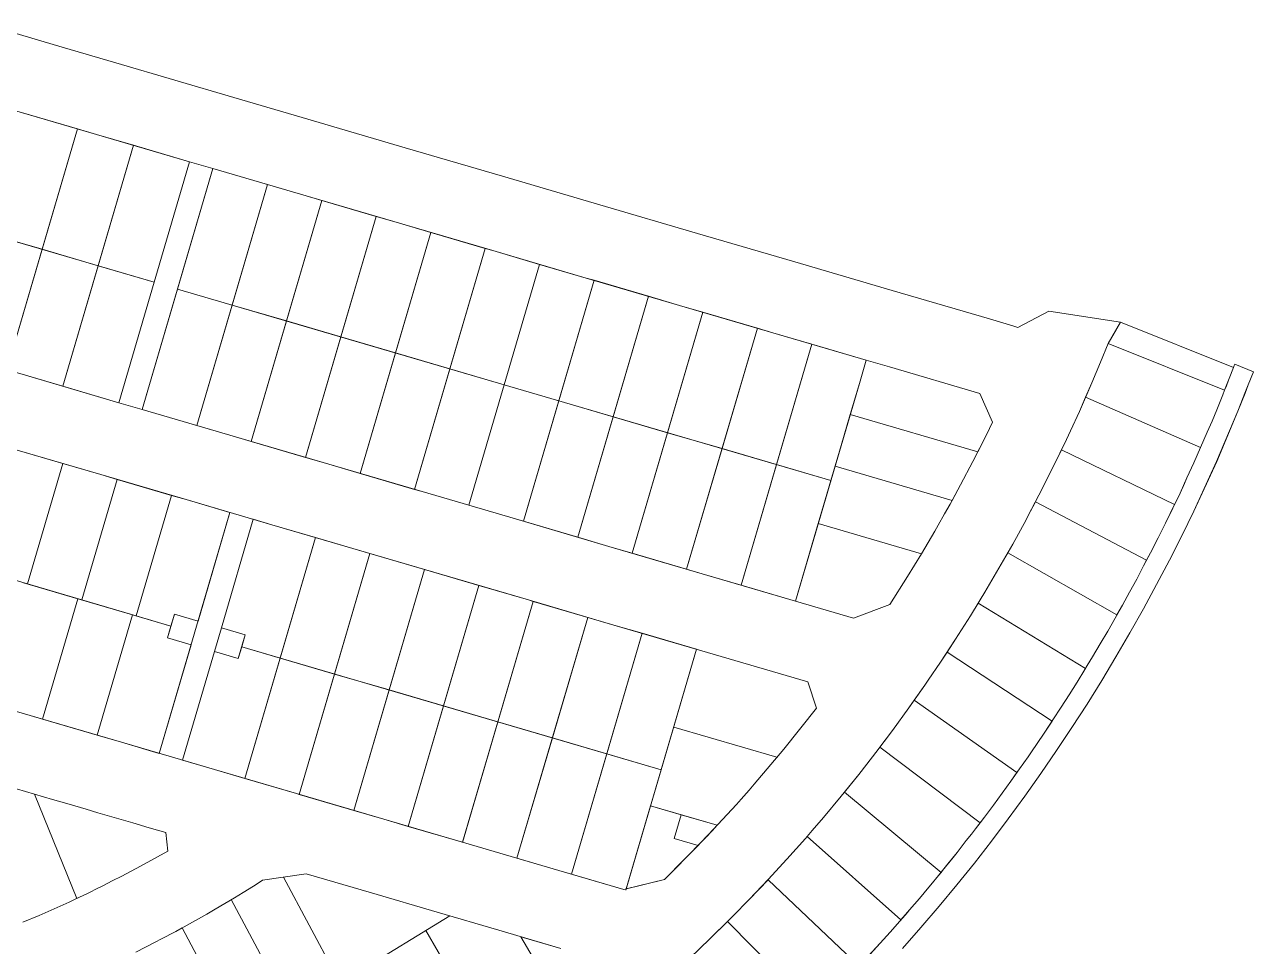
# Model space of a CAD drawing. Header units: millimetres. Extents: x -14329 to 996201, y -409013 to 338495.
# Drawn here: x 691531 to 994779, y -127490 to 100127 of the extents above; entities that cross this region are included whole.
import ezdxf

# ---------------------------------------------------------------- set-up
doc = ezdxf.new("R2010")
doc.units = ezdxf.units.MM
doc.layers.add('A-DETL', color=90, linetype='Continuous', lineweight=9)

msp = doc.modelspace()

# ---------------------------------------------------------------- linework, layer by layer
at = {"layer": 'A-DETL'}
for p, q in [((700821.927, 94555.5), (681829.927, 100126.5)), ((714086.927, 90664.5), (700821.927, 94555.5)), ((743176.927, 82131.5), (714086.927, 90664.5)), ((761429.927, 76777.5), (743176.927, 82131.5)), ((686211.927, 79767.5), (709240.927, 73012.5)), ((723544.927, 36510.5), (583778.927, 77508.5)), ((690755.862, 78434.647), (704589.026, 74377.023)), ((785462.927, 69727.5), (761429.927, 76777.5)), ((687137.763, 14884.041), (704589.107, 74377.299)), ((695863.362, 44630.42), (704589.026, 74377.023)), ((704589.026, 74377.023), (695863.362, 44630.42)), ((704589.026, 74377.023), (709240.927, 73012.5)), ((709240.927, 73012.5), (732270.927, 66257.5)), ((709240.927, 73012.5), (718422.222, 70319.506)), ((700970.836, 10826.104), (718422.244, 70319.581)), ((709696.499, 40572.703), (718422.244, 70319.581)), ((718422.222, 70319.506), (709696.499, 40572.703)), ((718422.244, 70319.581), (732270.927, 66257.5)), ((809494.927, 62678.5), (785462.927, 69727.5)), ((720576.927, 5074.5), (738028.848, 64568.23)), ((723544.927, 36510.5), (732270.927, 66257.5)), ((732270.927, 66257.5), (723544.927, 36510.5)), ((732270.927, 66257.5), (723544.927, 36510.5)), ((732270.927, 66257.5), (723544.927, 36510.5)), ((738027.927, 64568.5), (729302.927, 34821.5)), ((729302.927, 34821.5), (738027.927, 64568.5)), ((738027.927, 64568.5), (729302.927, 34821.5)), ((729302.927, 34821.5), (738028.848, 64568.23)), ((732270.927, 66257.5), (738027.927, 64568.5)), ((738027.927, 64568.5), (732270.927, 66257.5)), ((761057.927, 57812.5), (738027.927, 64568.5)), ((738028.848, 64568.23), (751462.787, 60627.511)), ((810853.844, 62279.85), (809494.927, 62678.5)), ((833526.927, 55628.5), (810855.525, 62279.357)), ((734010.867, 1133.781), (751462.787, 60627.511)), ((751462.787, 60627.511), (742736.883, 30880.838)), ((742736.883, 30880.838), (751462.787, 60627.511)), ((751462.787, 60627.511), (761057.927, 57812.5)), ((784087.927, 51057.5), (761057.927, 57812.5)), ((761057.927, 57812.5), (764896.656, 56686.551)), ((747444.806, -2806.937), (764896.727, 56686.793)), ((756170.84, 26940.176), (764896.656, 56686.551)), ((764896.656, 56686.551), (756170.84, 26940.176)), ((764896.656, 56686.551), (778330.667, 52746.074)), ((857559.927, 48579.5), (833526.927, 55628.5)), ((760878.746, -6747.656), (778330.695, 52746.171)), ((778330.695, 52746.171), (769604.796, 22999.513)), ((769604.796, 22999.513), (778330.667, 52746.074)), ((778330.667, 52746.074), (784087.927, 51057.5)), ((695863.362, 44630.42), (682030.225, 48688.138)), ((695863.362, 44630.42), (682030.225, 48688.138)), ((774312.686, -10688.375), (791764.607, 48805.355)), ((791764.618, 48805.395), (783038.752, 19058.851)), ((783038.752, 19058.851), (791764.607, 48805.355)), ((807116.927, 44301.5), (784087.927, 51057.5)), ((784087.927, 51057.5), (791764.618, 48805.395)), ((791764.607, 48805.355), (805198.454, 44864.321)), ((881591.927, 41529.5), (857559.927, 48579.5)), ((687137.763, 14884.041), (695863.362, 44630.42)), ((687137.763, 14884.041), (695863.362, 44630.42)), ((709696.499, 40572.703), (695863.362, 44630.42)), ((695863.362, 44630.42), (709696.499, 40572.703)), ((787746.626, -14629.093), (805198.546, 44864.637)), ((805198.454, 44864.321), (796472.708, 15118.189)), ((796472.708, 15118.189), (805198.454, 44864.321)), ((805198.454, 44864.321), (807116.927, 44301.5)), ((830146.927, 37546.5), (807116.927, 44301.5)), ((807116.927, 44301.5), (818632.464, 40923.842)), ((709696.499, 40572.703), (700970.836, 10826.104)), ((709696.499, 40572.703), (700970.836, 10826.104)), ((723544.927, 36510.5), (709696.499, 40572.703)), ((723544.927, 36510.5), (709696.499, 40572.703)), ((801180.565, -18569.812), (818632.464, 40923.842)), ((809906.665, 11177.527), (818632.486, 40923.918)), ((818632.464, 40923.842), (809906.665, 11177.527)), ((818632.486, 40923.918), (830146.927, 37546.5)), ((905624.927, 34479.5), (881591.927, 41529.5)), ((714818.927, 6763.5), (723544.927, 36510.5)), ((723544.927, 36510.5), (714818.927, 6763.5)), ((714818.927, 6763.5), (723544.927, 36510.5)), ((723544.927, 36510.5), (714818.927, 6763.5)), ((832066.503, 36983.463), (814614.505, -22510.531)), ((823340.621, 7236.865), (832066.503, 36983.463)), ((832066.503, 36983.463), (823340.621, 7236.865)), ((853176.927, 30791.5), (830146.927, 37546.5)), ((830146.927, 37546.5), (832066.503, 36983.463)), ((832066.503, 36983.463), (845500.542, 33043.084)), ((729302.927, 34821.5), (720576.927, 5074.5)), ((720576.927, 5074.5), (729302.927, 34821.5)), ((729302.927, 34821.5), (720576.927, 5074.5)), ((729302.927, 34821.5), (720576.927, 5074.5)), ((729302.927, 34821.5), (890510.402, -12466.446)), ((742736.883, 30880.838), (729302.927, 34821.5)), ((742736.883, 30880.838), (729302.927, 34821.5)), ((929654.927, 27428.5), (905624.927, 34479.5)), ((734010.867, 1133.781), (742736.883, 30880.838)), ((734010.92, 1133.963), (742736.883, 30880.838)), ((742736.883, 30880.838), (756170.84, 26940.176)), ((756170.84, 26940.176), (742736.883, 30880.838)), ((828048.445, -26451.249), (845500.542, 33043.084)), ((845500.542, 33043.084), (836774.577, 3296.202)), ((836774.577, 3296.202), (845500.542, 33043.084)), ((845500.542, 33043.084), (853176.927, 30791.5)), ((876205.927, 24035.5), (853176.927, 30791.5)), ((853176.927, 30791.5), (858934.494, 29102.407)), ((858934.494, 29102.407), (841482.384, -30391.968)), ((850208.534, -644.46), (858934.494, 29102.407)), ((858934.494, 29102.407), (850208.534, -644.46)), ((858934.494, 29102.407), (872368.33, 25161.333)), ((935412.927, 25739.5), (929654.927, 27428.5)), ((944273.927, 29390.5), (936670.927, 25370.5)), ((962002.927, 26611.5), (944273.927, 29390.5)), ((756170.84, 26940.176), (747444.926, -2806.529)), ((747444.926, -2806.529), (756170.84, 26940.176)), ((769604.796, 22999.513), (756170.84, 26940.176)), ((756170.84, 26940.176), (769604.796, 22999.513)), ((854916.324, -34332.687), (872368.33, 25161.333)), ((872368.33, 25161.333), (863642.49, -4585.122)), ((863642.49, -4585.122), (872368.33, 25161.333)), ((872368.33, 25161.333), (876205.927, 24035.5)), ((936670.927, 25370.5), (935412.927, 25739.5)), ((962000.927, 26609.5), (958896.927, 21387.5)), ((960980.64, 24893.025), (958896.927, 21387.5)), ((962000.927, 26609.5), (960980.64, 24893.025)), ((989849.927, 15434.5), (962000.927, 26609.5)), ((989849.927, 15434.5), (962000.927, 26609.5)), ((989851.927, 15436.5), (962002.927, 26611.5)), ((769604.796, 22999.513), (760878.966, -6746.908)), ((760878.966, -6746.908), (769604.796, 22999.513)), ((769604.796, 22999.513), (783038.752, 19058.851)), ((783038.752, 19058.851), (769604.796, 22999.513)), ((899235.927, 17280.5), (876205.927, 24035.5)), ((876205.927, 24035.5), (885802.311, 21220.755)), ((958897.927, 21389.5), (957041.927, 16765.5)), ((957041.927, 16765.5), (958897.097, 21387.432)), ((958896.927, 21387.5), (987665.927, 9840.5)), ((958896.927, 21387.5), (987665.927, 9840.5)), ((958897.097, 21387.432), (987665.927, 9840.5)), ((987667.927, 9842.5), (958897.927, 21389.5)), ((691789.927, 13519.5), (668759.927, 20274.5)), ((783038.752, 19058.851), (774312.915, -10687.594)), ((774312.915, -10687.594), (783038.752, 19058.851)), ((796472.708, 15118.189), (783038.752, 19058.851)), ((783038.752, 19058.851), (796472.708, 15118.189)), ((885802.311, 21220.755), (868350.264, -38273.405)), ((877076.446, -8525.784), (885802.311, 21220.755)), ((885802.311, 21220.755), (877076.446, -8525.784)), ((885802.311, 21220.755), (899235.927, 17280.5)), ((899235.927, 17280.5), (897546.927, 11523.5)), ((897547.57, 11523.311), (899235.927, 17280.5)), ((899235.927, 17280.5), (904992.927, 15591.5)), ((904992.927, 15591.5), (899235.927, 17280.5)), ((904992.927, 15591.5), (927232.927, 9067.5)), ((927232.927, 9067.5), (904992.927, 15591.5)), ((957041.927, 16765.5), (954906.927, 11673.5)), ((954906.927, 11673.5), (957041.927, 16765.5)), ((988666.927, 12335.5), (989849.927, 15434.5)), ((988964.417, 13114.807), (989849.927, 15434.5)), ((989849.927, 15434.5), (988964.417, 13114.807)), ((990038.927, 15933.5), (989849.927, 15434.5)), ((990040.927, 15935.5), (989851.927, 15436.5)), ((990156.381, 16241.512), (990038.927, 15933.5)), ((990158.381, 16243.512), (990040.927, 15935.5)), ((994778.846, 14424.192), (990156.381, 16241.512)), ((994778.846, 14424.192), (990158.381, 16243.512)), ((691789.927, 13519.5), (687137.763, 14884.041)), ((714818.927, 6763.5), (691789.927, 13519.5)), ((700970.836, 10826.104), (691789.927, 13519.5)), ((796472.708, 15118.189), (787746.796, -14628.511)), ((787746.796, -14628.511), (796472.708, 15118.189)), ((796472.708, 15118.189), (809906.665, 11177.527)), ((809906.665, 11177.527), (796472.708, 15118.189)), ((987665.927, 9840.5), (988666.927, 12335.5)), ((988113.044, 10954.944), (988666.927, 12335.5)), ((988666.927, 12335.5), (988113.044, 10954.944)), ((988666.927, 12335.5), (988964.417, 13114.807)), ((988964.417, 13114.807), (988666.927, 12335.5)), ((993518.55, 11197.998), (994778.846, 14424.192)), ((993520.55, 11199.998), (994778.846, 14424.192)), ((700970.836, 10826.104), (714818.927, 6763.5)), ((809906.665, 11177.527), (801180.774, -18569.102)), ((801180.774, -18569.102), (809906.665, 11177.527)), ((809906.665, 11177.527), (823340.621, 7236.865)), ((823340.621, 7236.865), (809906.665, 11177.527)), ((881784.204, -42214.124), (897547.57, 11523.311)), ((897547.57, 11523.311), (890510.402, -12466.446)), ((895300.822, 3864.129), (897547.57, 11523.311)), ((954906.927, 11673.5), (951818.927, 4618.5)), ((953344.242, 8103.311), (954906.927, 11673.5)), ((987665.927, 9840.5), (987193.927, 8665.5)), ((987665.927, 9840.5), (987193.927, 8665.5)), ((987195.927, 8667.5), (987667.927, 9842.5)), ((987665.927, 9840.5), (988113.044, 10954.944)), ((988113.044, 10954.944), (987665.927, 9840.5)), ((990963.927, 4658.5), (992698.973, 9099.989)), ((990965.927, 4660.5), (992700.973, 9101.989)), ((992698.973, 9099.989), (993518.55, 11197.998)), ((992700.973, 9101.989), (993520.55, 11199.998)), ((720576.927, 5074.5), (714818.927, 6763.5)), ((714818.927, 6763.5), (720576.927, 5074.5)), ((823340.621, 7236.865), (814614.751, -22509.693)), ((814614.751, -22509.693), (823340.621, 7236.865)), ((836774.577, 3296.202), (823340.621, 7236.865)), ((823340.621, 7236.865), (836774.577, 3296.202)), ((927232.927, 9067.5), (930386.927, 1973.5)), ((930386.927, 1973.5), (927232.927, 9067.5)), ((951818.927, 4618.5), (953344.242, 8103.311)), ((953344.242, 8103.311), (981743.195, -4327.017)), ((981742.253, -4326.605), (953344.242, 8103.311)), ((953344.242, 8103.311), (981742.253, -4326.605)), ((987193.927, 8665.5), (985720.927, 4995.5)), ((987193.927, 8665.5), (985720.927, 4995.5)), ((985722.927, 4997.5), (987195.927, 8667.5)), ((720576.927, 5074.5), (734010.867, 1133.781)), ((720576.927, 5074.5), (743605.927, -1680.5)), ((836774.577, 3296.202), (828048.632, -26450.609)), ((828048.632, -26450.609), (836774.577, 3296.202)), ((836774.577, 3296.202), (850208.534, -644.46)), ((850208.534, -644.46), (836774.577, 3296.202)), ((891557.139, -8898.113), (895300.822, 3864.129)), ((926758.428, -5363.661), (895300.822, 3864.129)), ((895300.822, 3864.129), (926758.428, -5363.661)), ((895300.822, 3864.129), (926758.428, -5363.661)), ((951818.927, 4618.5), (949604.927, -200.5)), ((949604.927, -200.5), (951818.927, 4618.5)), ((985720.927, 4995.5), (984560.927, 2229.5)), ((985720.927, 4995.5), (984560.927, 2229.5)), ((984562.927, 2231.5), (985722.927, 4997.5)), ((985706.927, -7718.5), (990963.927, 4658.5)), ((985708.927, -7716.5), (990965.927, 4660.5)), ((743605.927, -1680.5), (734010.92, 1133.963)), ((930386.927, 1973.5), (928877.927, -1160.5)), ((928877.927, -1160.5), (930386.927, 1973.5)), ((984560.927, 2229.5), (983400.927, -537.5)), ((984560.927, 2229.5), (983400.927, -537.5)), ((983402.927, -535.5), (984562.927, 2231.5)), ((743605.927, -1680.5), (766635.927, -8435.5)), ((747444.926, -2806.529), (743605.927, -1680.5)), ((760878.966, -6746.908), (747444.926, -2806.529)), ((850208.534, -644.46), (841482.582, -30391.295)), ((841482.582, -30391.295), (850208.534, -644.46)), ((863642.49, -4585.122), (850208.534, -644.46)), ((850208.534, -644.46), (863642.49, -4585.122)), ((925565.927, -7728.5), (928877.927, -1160.5)), ((928877.927, -1160.5), (926758.428, -5363.661)), ((948618.927, -2344.5), (945292.927, -9250.5)), ((947386.549, -4903.37), (948618.927, -2344.5)), ((949604.927, -200.5), (948618.927, -2344.5)), ((948618.927, -2344.5), (949604.927, -200.5)), ((983400.927, -537.5), (981751.927, -4304.5)), ((983400.927, -537.5), (981751.927, -4304.5)), ((981753.927, -4302.5), (983402.927, -535.5)), ((710318.927, -10986.5), (689688.927, -4935.5)), ((689688.927, -4935.5), (700960.972, -8241.712)), ((863642.49, -4585.122), (854916.621, -34331.675)), ((854916.621, -34331.675), (863642.49, -4585.122)), ((863642.49, -4585.122), (877076.446, -8525.784)), ((877076.446, -8525.784), (863642.49, -4585.122)), ((926758.428, -5363.661), (925565.927, -7728.5)), ((945292.927, -9250.5), (947386.549, -4903.37)), ((947386.549, -4903.37), (975316.403, -18354.673)), ((975315.562, -18354.268), (947386.549, -4903.37)), ((947386.549, -4903.37), (975315.562, -18354.268)), ((981742.253, -4326.605), (980102.927, -8072.5)), ((981743.195, -4327.017), (980102.927, -8072.5)), ((980104.927, -8070.5), (981753.927, -4302.5)), ((700961.712, -8239.188), (692232.297, -37989.478)), ((692232.297, -37989.478), (700960.972, -8241.712)), ((700960.972, -8241.712), (692232.297, -37989.478)), ((700960.972, -8241.712), (710318.927, -10986.5)), ((766635.927, -8435.5), (760878.966, -6746.908)), ((766635.927, -8435.5), (789665.927, -15191.5)), ((774312.915, -10687.594), (766635.927, -8435.5)), ((877076.446, -8525.784), (868350.515, -38272.55)), ((868350.515, -38272.55), (877076.446, -8525.784)), ((890510.402, -12466.446), (877076.446, -8525.784)), ((877076.446, -8525.784), (890510.402, -12466.446)), ((887405.31, -23051.728), (891557.139, -8898.113)), ((920418.218, -17364.237), (891557.139, -8898.113)), ((891557.139, -8898.113), (920418.218, -17364.237)), ((920418.218, -17364.237), (891557.139, -8898.113)), ((922528.927, -13503.5), (925565.927, -7728.5)), ((925565.927, -7728.5), (922528.927, -13503.5)), ((980102.927, -8072.5), (978384.927, -11809.5)), ((980102.927, -8072.5), (978384.927, -11809.5)), ((978386.927, -11807.5), (980104.927, -8070.5)), ((980064.927, -19989.5), (985706.927, -7718.5)), ((980066.927, -19987.5), (985708.927, -7716.5)), ((731428.927, -17178.5), (710318.927, -10986.5)), ((710318.927, -10986.5), (714395.009, -12182.099)), ((787746.796, -14628.511), (774312.915, -10687.594)), ((945292.927, -9250.5), (941835.927, -16106.5)), ((941835.927, -16106.5), (945292.927, -9250.5)), ((978384.927, -11809.5), (977769.927, -13148.5)), ((978384.927, -11809.5), (977769.927, -13148.5)), ((977771.927, -13146.5), (978386.927, -11807.5)), ((714395.353, -12180.926), (705666.317, -41929.922)), ((714395.009, -12182.099), (705666.317, -41929.922)), ((714395.009, -12182.099), (705666.317, -41929.922)), ((727828.994, -16122.663), (714395.009, -12182.099)), ((789665.927, -15191.5), (787746.796, -14628.511)), ((890510.402, -12466.446), (881784.35, -42213.624)), ((919918.927, -18277.5), (922528.927, -13503.5)), ((922528.927, -13503.5), (920418.218, -17364.237)), ((977769.927, -13148.5), (976667.927, -15546.5)), ((977769.927, -13148.5), (976667.927, -15546.5)), ((976669.927, -15544.5), (977771.927, -13146.5)), ((719100.338, -45870.365), (727828.994, -16122.663)), ((727828.994, -16122.663), (719100.338, -45870.365)), ((719100.338, -45870.365), (727828.994, -16122.663)), ((727828.994, -16122.663), (731428.927, -17178.5)), ((752537.927, -23370.5), (731428.927, -17178.5)), ((731428.927, -17178.5), (742222.564, -20344.647)), ((789665.927, -15191.5), (812694.927, -21946.5)), ((801180.774, -18569.102), (789665.927, -15191.5)), ((920418.218, -17364.237), (919918.927, -18277.5)), ((941835.927, -16106.5), (939141.927, -21230.5)), ((939141.927, -21230.5), (940991.518, -17712.57)), ((940991.518, -17712.57), (941835.927, -16106.5)), ((940991.518, -17712.57), (968430.266, -32138.796)), ((968429.523, -32138.406), (940991.518, -17712.57)), ((940991.518, -17712.57), (968429.523, -32138.406)), ((973099.927, -22956.5), (976669.927, -15544.5)), ((976667.927, -15546.5), (975315.562, -18354.268)), ((976667.927, -15546.5), (975316.403, -18354.673)), ((742222.518, -20344.803), (724769.226, -79826.505)), ((742222.564, -20344.647), (734352.667, -47165.655)), ((812694.927, -21946.5), (801180.774, -18569.102)), ((916971.927, -23504.5), (918556.927, -20693.5)), ((918556.927, -20693.5), (916971.927, -23504.5)), ((918556.927, -20693.5), (919918.927, -18277.5)), ((919918.927, -18277.5), (918556.927, -20693.5)), ((975315.562, -18354.268), (973097.927, -22958.5)), ((974882.927, -19252.5), (973097.927, -22958.5)), ((975316.403, -18354.673), (974882.927, -19252.5)), ((977100.927, -26079.5), (980064.927, -19989.5)), ((977102.927, -26077.5), (980066.927, -19987.5)), ((635849.927, -21451.5), (727640.536, -48375.362)), ((740110.104, -48854.416), (747979.976, -22033.495)), ((747979.976, -22033.495), (752537.927, -23370.5)), ((815867.927, -41946.5), (752537.927, -23370.5)), ((752537.927, -23370.5), (763333.115, -26536.952)), ((812694.927, -21946.5), (835724.927, -28702.5)), ((814614.751, -22509.693), (812694.927, -21946.5)), ((828048.632, -26450.609), (814614.751, -22509.693)), ((881784.35, -42213.624), (887405.31, -23051.728)), ((912867.106, -30520.704), (887405.31, -23051.728)), ((912867.106, -30520.704), (887405.31, -23051.728)), ((887405.31, -23051.728), (912867.106, -30520.704)), ((916143.927, -24959.5), (916971.927, -23504.5)), ((916971.927, -23504.5), (916143.927, -24959.5)), ((938657.927, -22150.5), (935375.927, -28155.5)), ((935375.927, -28155.5), (938657.927, -22150.5)), ((939141.927, -21230.5), (938657.927, -22150.5)), ((938657.927, -22150.5), (939141.927, -21230.5)), ((973097.927, -22958.5), (971245.927, -26630.5)), ((973097.927, -22958.5), (971245.927, -26630.5)), ((971247.927, -26628.5), (973099.927, -22956.5)), ((763333.115, -26536.952), (745879.233, -86020.664)), ((763333.115, -26536.952), (754604.535, -56284.395)), ((763333.115, -26536.952), (754604.535, -56284.395)), ((776767.127, -30477.426), (763333.115, -26536.952)), ((835724.927, -28702.5), (828048.632, -26450.609)), ((912828.927, -30585.5), (916143.927, -24959.5)), ((916143.927, -24959.5), (912867.106, -30520.704)), ((971245.927, -26630.5), (969394.927, -30302.5)), ((971245.927, -26630.5), (969394.927, -30302.5)), ((969396.927, -30300.5), (971247.927, -26628.5)), ((974040.927, -32136.5), (977100.927, -26079.5)), ((974042.927, -32134.5), (977102.927, -26077.5)), ((835724.927, -28702.5), (858754.927, -35457.5)), ((841482.582, -30391.295), (835724.927, -28702.5)), ((935375.927, -28155.5), (933686.927, -31128.5)), ((934141.809, -30327.715), (935375.927, -28155.5)), ((967687.927, -33550.5), (969396.927, -30300.5)), ((969394.927, -30302.5), (968429.523, -32138.406)), ((969394.927, -30302.5), (968430.266, -32138.796)), ((776767.127, -30477.426), (759312.874, -89962.401)), ((768038.555, -60224.838), (776767.127, -30477.426)), ((776767.127, -30477.426), (768038.555, -60224.838)), ((790201.138, -34417.9), (776767.127, -30477.426)), ((854916.621, -34331.675), (841482.582, -30391.295)), ((909414.927, -36168.5), (912828.927, -30585.5)), ((912828.927, -30585.5), (909414.927, -36168.5)), ((933686.927, -31128.5), (931983.927, -34126.5)), ((931983.927, -34126.5), (933686.927, -31128.5)), ((933686.927, -31128.5), (934141.85, -30327.738)), ((961095.808, -45638.808), (934141.809, -30327.715)), ((934141.85, -30327.738), (961096.461, -45639.18)), ((934141.85, -30327.738), (961095.808, -45638.808)), ((968429.523, -32138.406), (967685.927, -33552.5)), ((968430.266, -32138.796), (967685.927, -33552.5)), ((970885.927, -38158.5), (974040.927, -32136.5)), ((970887.927, -38156.5), (974042.927, -32134.5)), ((692232.297, -37989.478), (678798.276, -34049.035)), ((790201.138, -34417.9), (772746.514, -93904.139)), ((781472.576, -64165.282), (790201.138, -34417.9)), ((790201.138, -34417.9), (781472.576, -64165.282)), ((803635.15, -38358.373), (790201.138, -34417.9)), ((858754.927, -35457.5), (854916.621, -34331.675)), ((858754.927, -35457.5), (881783.927, -42213.5)), ((868350.515, -38272.55), (858754.927, -35457.5)), ((905063.927, -43032.5), (909414.927, -36168.5)), ((909414.927, -36168.5), (905063.927, -43032.5)), ((931983.927, -34126.5), (928518.927, -40004.5)), ((928518.927, -40004.5), (931983.927, -34126.5)), ((966576.927, -35661.5), (965976.927, -36802.5)), ((966576.927, -35661.5), (965976.927, -36802.5)), ((965978.927, -36800.5), (966578.927, -35659.5)), ((967685.927, -33552.5), (966576.927, -35661.5)), ((967685.927, -33552.5), (966576.927, -35661.5)), ((966578.927, -35659.5), (967687.927, -33550.5)), ((691272.724, -37708.018), (704706.744, -41648.462)), ((705666.317, -41929.922), (692232.297, -37989.478)), ((803635.15, -38358.373), (786180.155, -97845.877)), ((794906.596, -68105.725), (803635.15, -38358.373)), ((803635.15, -38358.373), (794906.596, -68105.725)), ((815867.927, -41946.5), (803635.15, -38358.373)), ((881784.35, -42213.624), (868350.515, -38272.55)), ((965976.927, -36802.5), (964214.927, -40025.5)), ((965976.927, -36802.5), (964214.927, -40025.5)), ((964216.927, -40023.5), (965978.927, -36800.5)), ((967636.927, -44143.5), (970885.927, -38158.5)), ((967638.927, -44141.5), (970887.927, -38156.5)), ((704706.744, -41648.462), (695982.26, -71381.943)), ((704706.744, -41648.462), (695982.26, -71381.943)), ((704706.744, -41648.462), (695982.268, -71381.919)), ((718140.765, -45588.905), (704706.744, -41648.462)), ((705666.317, -41929.922), (719100.338, -45870.365)), ((817069.157, -42298.862), (799613.796, -101787.614)), ((808340.617, -72046.169), (817069.157, -42298.862)), ((817069.157, -42298.862), (808340.617, -72046.169)), ((836976.927, -48138.5), (815867.927, -41946.5)), ((817069.157, -42298.862), (815867.927, -41946.5)), ((830503.118, -46239.508), (817069.157, -42298.862)), ((881783.927, -42213.5), (896093.927, -46410.5)), ((896093.927, -46410.5), (881784.35, -42213.624)), ((927333.927, -41944.5), (924950.927, -45841.5)), ((926867.095, -42707.927), (927333.927, -41944.5)), ((928518.927, -40004.5), (927333.927, -41944.5)), ((927333.927, -41944.5), (928518.927, -40004.5)), ((964214.927, -40025.5), (962453.927, -43247.5)), ((964214.927, -40025.5), (962453.927, -43247.5)), ((962455.927, -43245.5), (964216.927, -40023.5)), ((728499.272, -45448.747), (726781.801, -51301.976)), ((728499.272, -45448.747), (727640.536, -48375.362)), ((734352.667, -47165.655), (728499.272, -45448.747)), ((734352.667, -47165.655), (728499.272, -45448.747)), ((896093.927, -46410.5), (905063.927, -43032.5)), ((905063.927, -43032.5), (896093.927, -46410.5)), ((924950.927, -45841.5), (926867.095, -42707.927)), ((926867.095, -42707.927), (953313.631, -58879.878)), ((953313.066, -58879.533), (926867.095, -42707.927)), ((926867.095, -42707.927), (953313.066, -58879.533)), ((960641.927, -46439.5), (962455.927, -43245.5)), ((962453.927, -43247.5), (961095.808, -45638.808)), ((962453.927, -43247.5), (961096.461, -45639.18)), ((964294.927, -50088.5), (967636.927, -44143.5)), ((964296.927, -50086.5), (967638.927, -44141.5)), ((709416.306, -75322.303), (718140.765, -45588.905)), ((718140.765, -45588.905), (709416.306, -75322.303)), ((718140.765, -45588.905), (709416.313, -75322.278)), ((727640.536, -48375.362), (718140.765, -45588.905)), ((727640.536, -48375.362), (719100.338, -45870.365)), ((726781.801, -51301.976), (727640.536, -48375.362)), ((830503.118, -46239.508), (813047.437, -105729.352)), ((821774.637, -75986.612), (830503.118, -46239.508)), ((821774.637, -75986.612), (830503.118, -46239.508)), ((830503.118, -46239.508), (836976.927, -48138.5)), ((858087.927, -54332.5), (836976.927, -48138.5)), ((836976.927, -48138.5), (843936.953, -50180.583)), ((924950.927, -45841.5), (921286.927, -51621.5)), ((921286.927, -51621.5), (924950.927, -45841.5)), ((960639.927, -46441.5), (958813.927, -49655.5)), ((960639.927, -46441.5), (958813.927, -49655.5)), ((958815.927, -49653.5), (960641.927, -46439.5)), ((961095.808, -45638.808), (960639.927, -46441.5)), ((961096.461, -45639.18), (960639.927, -46441.5)), ((726781.801, -51301.976), (732635.195, -53018.884)), ((732635.195, -53018.884), (726781.801, -51301.976)), ((738392.633, -54707.645), (740110.104, -48854.416)), ((745963.499, -50571.324), (740110.104, -48854.416)), ((740110.104, -48854.416), (745963.499, -50571.324)), ((745963.499, -50571.324), (744246.027, -56424.553)), ((745104.763, -53497.938), (745963.499, -50571.324)), ((843936.953, -50180.583), (826480.412, -109673.358)), ((835208.658, -79927.056), (843936.953, -50180.583)), ((843936.953, -50180.583), (835208.658, -79927.056)), ((843936.953, -50180.583), (857370.672, -54122.056)), ((958813.927, -49655.5), (956954.927, -52809.5)), ((958813.927, -49655.5), (956954.927, -52809.5)), ((956956.927, -52807.5), (958815.927, -49653.5)), ((960859.927, -55991.5), (964294.927, -50088.5)), ((960861.927, -55989.5), (964296.927, -50086.5)), ((724769.226, -79826.505), (732635.195, -53018.884)), ((744246.027, -56424.553), (745104.763, -53497.938)), ((745104.763, -53497.938), (848642.678, -83867.499)), ((745104.763, -53497.938), (754604.535, -56284.395)), ((754604.535, -56284.395), (745104.763, -53497.938)), ((857370.672, -54122.056), (839914.718, -113612.827)), ((857370.672, -54122.056), (848642.678, -83867.499)), ((884781.927, -62163.5), (858087.927, -54332.5)), ((921286.927, -51621.5), (917529.927, -57341.5)), ((919172.303, -54840.997), (921286.927, -51621.5)), ((956954.927, -52809.5), (955096.927, -55962.5)), ((956954.927, -52809.5), (955096.927, -55962.5)), ((955098.927, -55960.5), (956956.927, -52807.5)), ((730526.5, -81515.821), (738392.633, -54707.645)), ((738392.633, -54707.645), (744246.027, -56424.553)), ((744246.027, -56424.553), (738392.633, -54707.645)), ((754604.535, -56284.395), (745879.709, -86019.04)), ((745879.709, -86019.04), (754604.535, -56284.395)), ((754604.535, -56284.395), (768038.555, -60224.838)), ((754604.535, -56284.395), (768038.555, -60224.838)), ((917529.927, -57341.5), (914511.927, -61778.5)), ((914511.927, -61778.5), (917529.927, -57341.5)), ((917529.927, -57341.5), (919172.303, -54840.997)), ((919172.303, -54840.997), (945083.02, -71859.627)), ((945082.54, -71859.312), (919172.303, -54840.997)), ((919172.303, -54840.997), (945082.54, -71859.312)), ((955096.927, -55962.5), (953779.927, -58116.5)), ((955096.927, -55962.5), (953779.927, -58116.5)), ((953781.927, -58114.5), (955098.927, -55960.5)), ((957331.927, -61851.5), (960859.927, -55991.5)), ((957333.927, -61849.5), (960861.927, -55989.5)), ((768038.555, -60224.838), (759314.042, -89958.418)), ((768038.555, -60224.838), (759314.042, -89958.418)), ((768038.555, -60224.838), (781472.576, -64165.282)), ((781472.576, -64165.282), (768038.555, -60224.838)), ((953180.927, -59095.5), (951265.927, -62228.5)), ((953180.927, -59095.5), (951265.927, -62228.5)), ((951267.927, -62226.5), (953182.927, -59093.5)), ((953182.927, -59093.5), (953781.927, -58114.5)), ((953779.927, -58116.5), (953313.066, -58879.533)), ((953779.927, -58116.5), (953313.631, -58879.878)), ((886925.927, -68641.5), (884781.927, -62163.5)), ((913680.927, -63000.5), (909735.927, -68602.5)), ((911077.597, -66697.294), (913680.927, -63000.5)), ((914511.927, -61778.5), (913680.927, -63000.5)), ((913680.927, -63000.5), (914511.927, -61778.5)), ((951265.927, -62228.5), (949299.927, -65330.5)), ((951265.927, -62228.5), (949299.927, -65330.5)), ((949301.927, -65328.5), (951267.927, -62226.5)), ((953713.927, -67664.5), (957331.927, -61851.5)), ((953715.927, -67662.5), (957333.927, -61849.5)), ((672239.927, -64418.5), (692874.927, -70470.5)), ((772747.851, -93899.583), (781472.576, -64165.282)), ((772747.851, -93899.583), (781472.576, -64165.282)), ((781472.576, -64165.282), (794906.596, -68105.725)), ((781472.576, -64165.282), (794906.596, -68105.725)), ((909735.927, -68602.5), (911077.597, -66697.294)), ((911077.597, -66697.294), (936423.642, -84546.303)), ((936423.247, -84546.024), (911077.597, -66697.294)), ((911077.597, -66697.294), (936423.247, -84546.024)), ((949299.927, -65330.5), (947332.927, -68432.5)), ((949299.927, -65330.5), (947332.927, -68432.5)), ((947334.927, -68430.5), (949301.927, -65328.5)), ((692874.927, -70470.5), (682548.157, -67441.781)), ((794906.596, -68105.725), (786181.585, -97841.003)), ((794906.596, -68105.725), (786181.585, -97841.003)), ((794906.596, -68105.725), (808340.617, -72046.169)), ((808340.617, -72046.169), (794906.596, -68105.725)), ((878910.927, -78752.5), (886925.927, -68641.5)), ((909735.927, -68602.5), (905700.927, -74140.5)), ((905700.927, -74140.5), (909735.927, -68602.5)), ((947332.927, -68432.5), (945316.927, -71502.5)), ((947332.927, -68432.5), (945316.927, -71502.5)), ((945318.927, -71500.5), (947334.927, -68430.5)), ((950004.927, -73429.5), (953713.927, -67664.5)), ((950006.927, -73427.5), (953715.927, -67662.5)), ((692874.927, -70470.5), (715420.927, -77083.5)), ((695982.26, -71381.943), (692874.927, -70470.5)), ((695982.268, -71381.919), (709416.306, -75322.303)), ((799615.226, -101782.74), (808340.617, -72046.169)), ((799615.226, -101782.74), (808340.617, -72046.169)), ((808340.617, -72046.169), (821774.637, -75986.612)), ((808340.617, -72046.169), (821774.637, -75986.612)), ((945082.54, -71859.312), (943300.927, -74571.5)), ((945083.02, -71859.627), (943300.927, -74571.5)), ((943302.927, -74569.5), (945318.927, -71500.5)), ((945316.927, -71502.5), (945082.54, -71859.312)), ((945316.927, -71502.5), (945083.02, -71859.627)), ((709416.313, -75322.278), (715420.927, -77083.5)), ((877189.489, -80791.119), (851736.342, -73324.138)), ((905700.927, -74140.5), (901577.927, -79611.5)), ((902585.971, -78273.879), (905700.927, -74140.5)), ((943300.927, -74571.5), (941235.927, -77607.5)), ((943300.927, -74571.5), (941235.927, -77607.5)), ((941237.927, -77605.5), (943302.927, -74569.5)), ((946205.927, -79144.5), (950004.927, -73429.5)), ((946207.927, -79142.5), (950006.927, -73427.5)), ((715420.927, -77083.5), (737010.927, -83418.5)), ((715420.927, -77083.5), (724769.226, -79826.505)), ((813047.756, -105728.265), (821774.637, -75986.612)), ((821774.637, -75986.612), (813047.756, -105728.265)), ((821774.637, -75986.612), (835208.658, -79927.056)), ((835208.658, -79927.056), (821774.637, -75986.612)), ((871556.927, -87461.5), (878910.927, -78752.5)), ((901577.927, -79611.5), (902585.971, -78273.879)), ((902585.971, -78273.879), (927343.193, -96931.168)), ((927342.879, -96930.931), (902585.971, -78273.879)), ((902585.971, -78273.879), (927342.879, -96930.931)), ((941235.927, -77607.5), (940141.927, -79216.5)), ((941235.927, -77607.5), (940141.927, -79216.5)), ((940143.927, -79214.5), (941237.927, -77605.5)), ((737010.927, -83418.5), (730526.5, -81515.821)), ((835208.658, -79927.056), (826480.412, -109673.358)), ((826480.412, -109673.358), (835208.658, -79927.056)), ((848642.678, -83867.499), (835208.658, -79927.056)), ((835208.658, -79927.056), (848642.678, -83867.499)), ((900746.927, -80676.5), (897366.927, -85014.5)), ((897366.927, -85014.5), (900746.927, -80676.5)), ((901577.927, -79611.5), (900746.927, -80676.5)), ((900746.927, -80676.5), (901577.927, -79611.5)), ((939169.927, -80644.5), (937053.927, -83650.5)), ((939169.927, -80644.5), (937053.927, -83650.5)), ((937055.927, -83648.5), (939171.927, -80642.5)), ((940141.927, -79216.5), (939169.927, -80644.5)), ((940141.927, -79216.5), (939169.927, -80644.5)), ((939171.927, -80642.5), (940143.927, -79214.5)), ((942318.927, -84807.5), (946205.927, -79144.5)), ((942320.927, -84805.5), (946207.927, -79142.5)), ((737010.927, -83418.5), (758601.927, -89749.5)), ((745879.709, -86019.04), (737010.927, -83418.5)), ((848642.678, -83867.499), (840003.933, -113308.779)), ((936423.247, -84546.024), (934936.927, -86656.5)), ((936423.642, -84546.303), (934936.927, -86656.5)), ((934938.927, -86654.5), (937055.927, -83648.5)), ((937053.927, -83650.5), (936423.247, -84546.024)), ((937053.927, -83650.5), (936423.642, -84546.303)), ((938344.927, -90415.5), (942318.927, -84807.5)), ((938346.927, -90413.5), (942320.927, -84805.5)), ((758601.927, -89749.5), (745879.709, -86019.04)), ((870336.927, -88879.5), (871556.927, -87461.5)), ((870336.927, -88879.5), (871556.927, -87461.5)), ((897366.927, -85014.5), (893067.927, -90349.5)), ((893862.743, -89363.144), (897366.927, -85014.5)), ((934936.927, -86656.5), (932771.927, -89628.5)), ((934936.927, -86656.5), (932771.927, -89628.5)), ((932773.927, -89626.5), (934938.927, -86654.5)), ((698389.927, -91171.5), (689527.927, -88571.5)), ((704448.156, -115616.289), (693985.072, -89879.171)), ((693985.072, -89879.171), (698389.927, -91171.5)), ((758601.927, -89749.5), (780191.927, -96083.5)), ((759314.042, -89958.418), (758601.927, -89749.5)), ((759314.042, -89958.418), (772747.851, -93899.583)), ((868344.927, -91122.5), (870336.927, -88879.5)), ((868344.927, -91122.5), (870336.927, -88879.5)), ((893067.927, -90349.5), (888681.927, -95615.5)), ((888681.927, -95615.5), (893067.927, -90349.5)), ((893067.927, -90349.5), (893862.743, -89363.144)), ((893862.743, -89363.144), (917685.514, -109204.897)), ((917685.549, -109204.925), (893862.743, -89363.144)), ((893862.743, -89363.144), (917685.514, -109204.897)), ((932771.927, -89628.5), (930606.927, -92599.5)), ((932771.927, -89628.5), (930606.927, -92599.5)), ((930608.927, -92597.5), (932773.927, -89626.5)), ((934283.927, -95967.5), (938344.927, -90415.5)), ((934285.927, -95965.5), (938346.927, -90413.5)), ((702568.927, -92397.5), (698389.927, -91171.5)), ((698389.927, -91171.5), (702568.927, -92397.5)), ((706748.927, -93623.5), (702568.927, -92397.5)), ((702568.927, -92397.5), (706748.927, -93623.5)), ((709627.927, -94467.5), (706748.927, -93623.5)), ((706748.927, -93623.5), (709627.927, -94467.5)), ((780191.927, -96083.5), (772747.851, -93899.583)), ((846033.767, -92759.399), (840003.933, -113308.779)), ((853567.94, -94969.628), (846033.767, -92759.399)), ((862431.74, -97569.929), (846034.078, -92758.339)), ((859167.927, -101100.5), (867181.927, -92431.5)), ((867181.927, -92431.5), (868344.927, -91122.5)), ((867181.927, -92431.5), (868344.927, -91122.5)), ((930606.927, -92599.5), (928393.927, -95536.5)), ((930606.927, -92599.5), (928393.927, -95536.5)), ((928395.927, -95534.5), (930608.927, -92597.5)), ((712506.927, -95312.5), (709627.927, -94467.5)), ((709627.927, -94467.5), (712506.927, -95312.5)), ((715384.927, -96156.5), (712506.927, -95312.5)), ((712506.927, -95312.5), (715384.927, -96156.5)), ((718263.927, -97001.5), (715384.927, -96156.5)), ((715384.927, -96156.5), (718263.927, -97001.5)), ((722312.927, -98188.5), (718263.927, -97001.5)), ((718263.927, -97001.5), (722312.927, -98188.5)), ((780191.927, -96083.5), (801781.927, -102418.5)), ((786181.585, -97841.003), (780191.927, -96083.5)), ((853567.94, -94969.628), (851859.064, -100825.372)), ((851859.064, -100825.372), (853567.94, -94969.628)), ((851865.215, -100813.076), (853567.94, -94969.628)), ((853567.94, -94969.628), (862431.74, -97569.929)), ((888681.927, -95615.5), (885899.927, -98849.5)), ((885899.927, -98849.5), (888681.927, -95615.5)), ((927342.879, -96930.931), (926180.927, -98472.5)), ((927343.193, -96931.168), (926180.927, -98472.5)), ((926182.927, -98470.5), (928395.927, -95534.5)), ((928393.927, -95536.5), (927342.879, -96930.931)), ((928393.927, -95536.5), (927343.193, -96931.168)), ((930138.927, -101461.5), (934283.927, -95967.5)), ((930140.927, -101459.5), (934285.927, -95965.5)), ((726362.927, -99376.5), (722312.927, -98188.5)), ((722312.927, -98188.5), (726362.927, -99376.5)), ((726866.927, -103963.5), (726362.927, -99376.5)), ((726362.927, -99376.5), (726866.927, -103963.5)), ((786181.585, -97841.003), (799615.226, -101782.74)), ((885899.927, -98849.5), (884213.927, -100809.5)), ((884614.413, -100343.929), (885899.927, -98849.5)), ((925195.927, -99736.5), (923920.927, -101371.5)), ((925195.927, -99736.5), (923920.927, -101371.5)), ((923922.927, -101369.5), (925197.927, -99734.5)), ((926180.927, -98472.5), (925195.927, -99736.5)), ((926180.927, -98472.5), (925195.927, -99736.5)), ((925197.927, -99734.5), (926182.927, -98470.5)), ((801781.927, -102418.5), (799615.226, -101782.74)), ((801781.927, -102418.5), (823368.927, -108760.5)), ((813047.756, -105728.265), (801781.927, -102418.5)), ((849457.927, -110976.5), (859167.927, -101100.5)), ((849457.927, -110976.5), (857737.981, -102554.892)), ((857737.981, -102554.892), (851859.064, -100825.372)), ((857737.981, -102554.892), (851865.215, -100813.076)), ((884213.927, -100809.5), (879662.927, -105927.5)), ((879662.927, -105927.5), (884213.927, -100809.5)), ((884213.927, -100809.5), (884614.413, -100343.929)), ((884614.413, -100343.929), (907783.313, -120946.051)), ((907783.04, -120945.808), (884614.413, -100343.929)), ((884614.413, -100343.929), (907783.04, -120945.808)), ((923920.927, -101371.5), (921660.927, -104271.5)), ((923920.927, -101371.5), (921660.927, -104271.5)), ((921662.927, -104269.5), (923922.927, -101369.5)), ((925909.927, -106894.5), (930138.927, -101461.5)), ((925911.927, -106892.5), (930140.927, -101459.5)), ((720150.927, -107667.5), (726866.927, -103963.5)), ((726866.927, -103963.5), (720150.927, -107667.5)), ((823368.927, -108760.5), (813047.756, -105728.265)), ((879662.927, -105927.5), (875026.927, -110972.5)), ((875026.927, -110972.5), (879662.927, -105927.5)), ((918041.927, -108762.5), (920669.927, -105500.5)), ((921660.927, -104271.5), (919353.927, -107133.5)), ((920670.126, -105500.66), (919353.927, -107133.5)), ((920669.927, -105500.5), (921662.927, -104269.5)), ((921660.927, -104271.5), (920670.126, -105500.66)), ((715501.927, -110134.5), (717826.927, -108900.5)), ((717826.927, -108900.5), (715501.927, -110134.5)), ((717826.927, -108900.5), (720150.927, -107667.5)), ((720150.927, -107667.5), (717826.927, -108900.5)), ((823368.927, -108760.5), (839388.927, -113460.5)), ((826480.412, -109673.358), (823368.927, -108760.5)), ((917047.927, -109996.5), (918041.927, -108762.5)), ((918041.927, -108762.5), (917685.514, -109204.897)), ((918041.881, -108762.463), (917685.549, -109204.925)), ((919353.927, -107133.5), (918041.881, -108762.463)), ((919353.927, -107133.5), (918041.927, -108762.5)), ((921597.927, -112266.5), (925909.927, -106894.5)), ((921599.927, -112264.5), (925911.927, -106892.5)), ((710808.927, -112528.5), (713154.927, -111331.5)), ((713154.927, -111331.5), (710808.927, -112528.5)), ((713154.927, -111331.5), (715501.927, -110134.5)), ((715501.927, -110134.5), (713154.927, -111331.5)), ((749147.927, -111857.5), (748025.927, -112575.5)), ((750270.927, -111139.5), (749147.927, -111857.5)), ((761056.927, -109553.5), (750270.927, -111139.5)), ((755444.567, -110378.755), (769364.1, -136471.785)), ((777181.927, -114283.5), (761056.927, -109553.5)), ((839388.927, -113460.5), (826480.412, -109673.358)), ((839388.927, -113460.5), (849457.927, -110976.5)), ((840003.933, -113308.779), (849457.927, -110976.5)), ((875026.927, -110972.5), (870340.927, -115913.5)), ((870340.927, -115913.5), (874989.834, -111011.612)), ((874989.834, -111011.612), (897483.241, -132344.157)), ((874989.834, -111011.612), (897483.241, -132344.157)), ((897483.295, -132344.208), (874989.834, -111011.612)), ((917047.927, -109996.5), (915159.927, -112263.5)), ((915159.927, -112263.5), (917047.927, -109996.5)), ((917047.927, -109996.5), (915159.927, -112263.5)), ((917685.514, -109204.897), (917047.927, -109996.5)), ((917685.514, -109204.897), (917047.927, -109996.5)), ((705083.927, -115316.5), (706013.927, -114877.5)), ((706013.927, -114877.5), (705083.927, -115316.5)), ((706013.927, -114877.5), (706853.927, -114466.5)), ((706853.927, -114466.5), (706013.927, -114877.5)), ((706853.927, -114466.5), (707692.927, -114055.5)), ((707692.927, -114055.5), (706853.927, -114466.5)), ((707692.927, -114055.5), (709250.927, -113291.5)), ((709250.927, -113291.5), (707692.927, -114055.5)), ((709250.927, -113291.5), (710808.927, -112528.5)), ((710808.927, -112528.5), (709250.927, -113291.5)), ((745449.927, -114163.5), (743309.927, -115483.5)), ((748025.927, -112575.5), (745449.927, -114163.5)), ((793307.927, -119014.5), (777181.927, -114283.5)), ((840003.933, -113308.779), (839388.927, -113460.5)), ((914694.927, -112821.5), (912341.927, -115647.5)), ((914233.927, -113375.5), (912341.927, -115647.5)), ((912343.927, -115645.5), (914233.927, -113375.5)), ((914233.927, -113375.5), (915159.927, -112263.5)), ((914694.927, -112821.5), (914233.927, -113375.5)), ((915159.791, -112263.387), (914694.927, -112821.5)), ((915159.927, -112263.5), (914694.927, -112821.5)), ((917205.927, -117573.5), (921597.927, -112266.5)), ((917207.927, -117571.5), (921599.927, -112264.5)), ((695876.927, -119509.5), (698811.927, -118191.5)), ((698811.927, -118191.5), (702532.927, -116520.5)), ((702532.927, -116520.5), (703342.927, -116137.5)), ((703342.927, -116137.5), (704152.927, -115755.5)), ((704152.927, -115755.5), (705083.927, -115316.5)), ((705083.927, -115316.5), (704448.156, -115616.289)), ((743309.927, -115483.5), (738528.927, -118326.5)), ((742543.402, -115939.311), (757299.19, -143599.953)), ((866286.927, -120050.5), (870340.927, -115913.5)), ((870340.927, -115913.5), (866286.927, -120050.5)), ((912341.927, -115647.5), (909943.927, -118434.5)), ((909945.927, -118432.5), (912343.927, -115645.5)), ((912341.927, -115647.5), (909945.927, -118432.5)), ((912733.927, -122814.5), (917205.927, -117573.5)), ((912735.927, -122812.5), (917207.927, -117571.5)), ((691132.927, -121526.5), (695092.927, -119860.5)), ((695092.927, -119860.5), (695876.927, -119509.5)), ((736504.927, -119486.5), (730890.927, -122642.5)), ((738528.927, -118326.5), (736504.927, -119486.5)), ((761042.974, -141542.732), (796482.541, -119945.634)), ((796482.541, -119945.634), (761042.974, -141542.732)), ((808605.927, -123501.5), (793307.927, -119014.5)), ((865515.927, -120837.5), (860641.927, -125651.5)), ((865012.936, -121334.299), (865515.927, -120837.5)), ((865515.927, -120837.5), (866286.927, -120050.5)), ((866286.927, -120050.5), (865515.927, -120837.5)), ((907545.927, -121221.5), (905102.927, -123969.5)), ((907546.051, -121221.61), (905103.05, -123969.61)), ((905104.927, -123967.5), (907547.927, -121219.5)), ((907783.313, -120946.051), (907545.927, -121221.5)), ((907783.04, -120945.808), (907547.766, -121219.362)), ((907547.927, -121219.5), (908175.927, -120489.5)), ((909397.927, -119068.5), (907783.04, -120945.808)), ((908175.927, -120489.5), (907783.313, -120946.051)), ((908175.927, -120489.5), (909397.927, -119068.5)), ((909395.927, -119070.5), (908175.927, -120489.5)), ((909943.927, -118434.5), (909395.927, -119070.5)), ((909397.927, -119068.5), (909945.927, -118432.5)), ((909945.927, -118432.5), (909397.927, -119068.5)), ((728858.927, -123763.5), (725185.927, -125712.5)), ((725185.927, -125712.5), (728858.927, -123763.5)), ((730890.927, -122642.5), (728858.927, -123763.5)), ((728858.927, -123763.5), (730397.111, -122914.925)), ((744982.356, -150255.874), (730397.111, -122914.925)), ((730397.111, -122914.925), (744982.356, -150255.874)), ((730397.111, -122914.925), (744982.356, -150255.874)), ((790515.97, -123581.701), (805205.51, -148615.825)), ((823902.927, -127988.5), (808605.927, -123501.5)), ((860641.927, -125651.5), (865012.936, -121334.299)), ((865012.936, -121334.299), (886796.97, -143389.842)), ((865012.936, -121334.299), (886796.97, -143389.842)), ((886796.97, -143389.842), (865012.936, -121334.299)), ((905102.927, -123969.5), (902659.927, -126716.5)), ((902661.927, -126714.5), (905104.927, -123967.5)), ((905103.05, -123969.61), (902661.927, -126714.5)), ((908182.927, -127988.5), (912733.927, -122814.5)), ((908184.927, -127986.5), (912735.927, -122812.5)), ((723948.927, -126368.5), (718993.927, -128897.5)), ((718993.927, -128897.5), (723948.927, -126368.5)), ((725185.927, -125712.5), (723948.927, -126368.5)), ((723948.927, -126368.5), (725185.927, -125712.5)), ((814021.375, -125089.989), (823902.927, -127988.5)), ((820799.504, -136641.371), (814021.375, -125089.989)), ((855690.927, -130386.5), (860641.927, -125651.5)), ((860641.927, -125651.5), (855690.927, -130386.5)), ((897687.927, -132128.5), (902661.927, -126714.5)), ((902661.927, -126714.5), (897687.927, -132128.5)), ((902659.927, -126716.5), (900172.927, -129423.5))]:
    msp.add_line(p, q, dxfattribs=at)
msp.add_arc((724189.384, 27894.533), 186687.654, 315.6725859, 317.77409316, dxfattribs=at)

doc.saveas('drawing.dxf')
